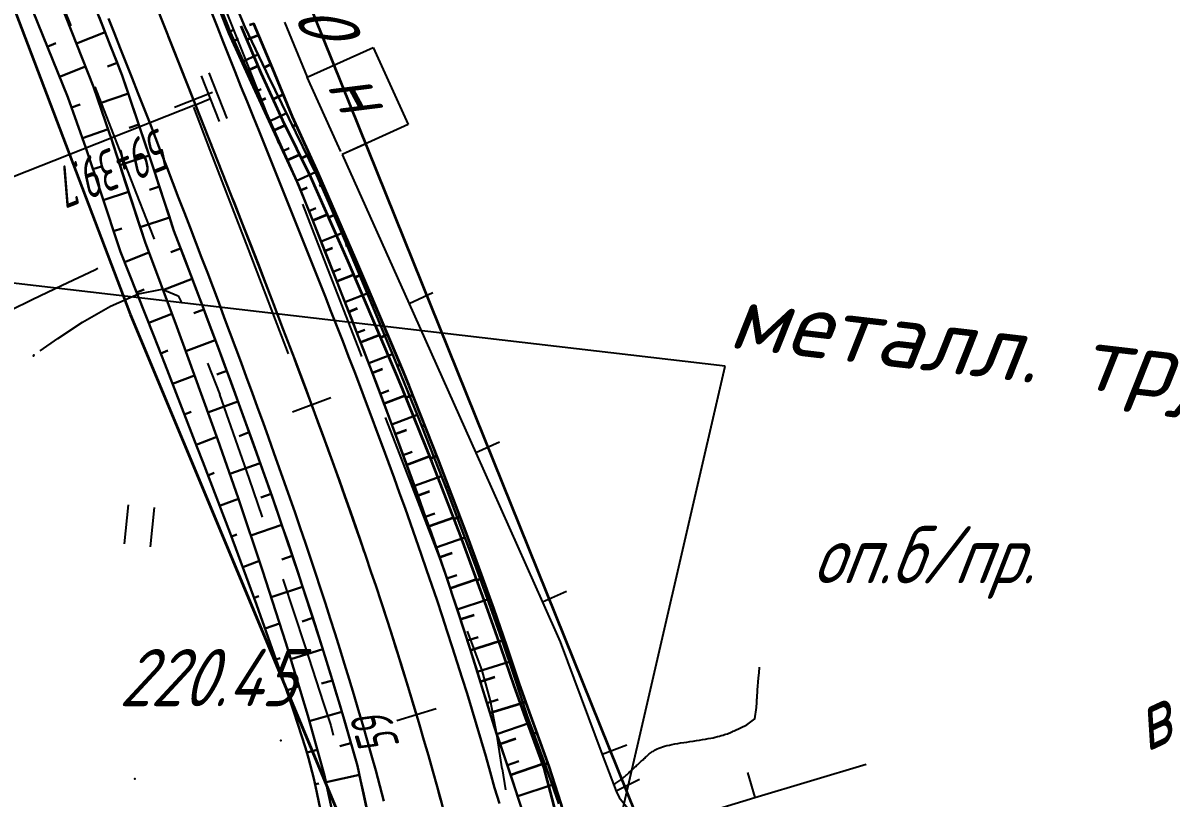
# Model space of a CAD drawing. Header units: millimetres. Extents: x -698 to 8131, y -704 to 4503.
# Drawn here: x 4487.7 to 4557.9, y 2885.3 to 2932.7 of the extents above; entities that cross this region are included whole.
import ezdxf
from ezdxf import colors
from ezdxf.entities.mleader import LeaderData, LeaderLine
from ezdxf.math import Vec2, Vec3

# ---------------------------------------------------------------- set-up
doc = ezdxf.new("R2010")
doc.units = ezdxf.units.MM
for name, pattern in [('CONTI', [0]), ('DASHED', [0.75, 0.5, -0.25]), ('STROT', [1.7, 0.5, -1.2])]:
    doc.linetypes.add(name, pattern=pattern)
for name, color, linetype, lineweight in [('10', 1, 'Continuous', 35), ('КОПИЯ_ОСЬ_13_ОТКОСЫ', 7, 'Continuous', 30), ('ОСЬ_ВЕРХ_ПОКРЫТИЯ_ГРАНИЦЫ_ПОЛОС', 7, 'Continuous', 30), ('ОСЬ_ВЕРХ_ПОКРЫТИЯ_ОСЬ', 1, 'Continuous', 30), ('Ось_примыкания', 1, 'Continuous', 35)]:
    doc.layers.add(name, color=color, linetype=linetype, lineweight=lineweight)
for name, color, linetype in [('GOR_BDEFAULT', 212, 'CONTI'), ('NAD_MDEFAULT', 7, 'CONTI'), ('PI_OTDEFAULT', 172, 'CONTI'), ('PI_TTDEFAULT', 5, 'CONTI'), ('SIT_LDEFAULT', 7, 'CONTI'), ('ZAPSKDEFAULT', 7, 'CONTI'), ('Выноски', 250, 'Continuous'), ('ОСЬ_ВЕРХ_ПОКРЫТИЯ_ПИКЕТЫ', 1, 'Continuous'), ('ОСЬ_ВЕРХ_ПОКРЫТИЯ_РАЗБИВКА_КРИВ', 1, 'Continuous'), ('разметка', 7, 'Continuous')]:
    doc.layers.add(name, color=color, linetype=linetype)
doc.layers.add('видовое окно', color=132, linetype='CONTI', plot=False)
doc.styles.add('eskd', font='isocpeui.ttf', dxfattribs={"width": 1.2})
doc.styles.get("Standard").update_dxf_attribs({"font": 'isocpeui.ttf'})
doc.styles.add('ГОСТ', font='isocpeui.ttf', dxfattribs={"height": 4})

# ---------------------------------------------------------------- blocks, each defined once
blk = doc.blocks.new('BL_2011')
at = {"color": 0}
for p, q in [((0, 0), (0, 2.4)), ((1.6, 0), (1.6, 2.4))]:
    blk.add_line(p, q, dxfattribs=at)
blk = doc.blocks.new('*U49')
at = {"layer": 'КОПИЯ_ОСЬ_13_ОТКОСЫ'}
for points in [[(136.503, 274.568), (136.06, 276.717), (135.875, 277.578), (135.54, 278.824), (135.37, 279.447), (134.652, 281.644), (133.914, 283.834), (132.373, 288.209), (130.756, 292.575), (129.075, 296.934), (128.732, 297.806), (126.758, 302.932), (126.087, 304.642), (124.045, 309.778), (122.841, 313.402), (121.931, 316.127), (120.827, 319.239), (114.425, 334.988)], [(137.17, 274.748), (136.717, 276.903), (136.528, 277.766), (135.499, 281.418), (134.839, 283.644), (134.158, 285.864), (132.735, 290.302), (131.24, 294.734), (130, 298.277), (128.127, 303.456), (127.49, 305.183), (125.55, 310.369), (124.366, 314.005), (123.472, 316.737), (123.376, 317.022), (122.404, 319.863), (113.536, 342.272)], [(119.574, 322.32), (120.102, 322.535)], [(120.328, 320.468), (121.91, 321.111)], [(121.052, 318.604), (121.575, 318.79)], [(121.721, 316.719), (123.289, 317.276)], [(122.365, 314.826), (122.882, 314.998)], [(122.998, 312.929), (124.548, 313.444)], [(123.628, 311.031), (124.135, 311.199)], [(124.296, 309.146), (125.785, 309.738)], [(125.035, 307.288), (125.506, 307.475)], [(125.774, 305.429), (127.187, 305.991)], [(126.508, 303.569), (126.954, 303.744)], [(127.231, 301.704), (128.574, 302.221)], [(127.949, 299.838), (128.371, 300)], [(128.668, 297.971), (129.934, 298.459)], [(129.394, 296.107), (129.775, 296.255)], [(130.113, 294.241), (131.258, 294.683)], [(130.83, 292.374), (131.169, 292.5)], [(131.525, 290.499), (132.542, 290.875)], [(132.219, 288.623), (132.513, 288.732)], [(132.89, 286.739), (133.778, 287.052)], [(133.555, 284.853), (133.806, 284.941)], [(134.21, 282.963), (134.966, 283.219)], [(134.843, 281.066), (135.053, 281.135)], [(135.448, 279.16), (136.086, 279.335)], [(135.951, 277.225), (136.175, 277.273)]]:
    blk.add_lwpolyline(points, dxfattribs=at)

msp = doc.modelspace()

# ---------------------------------------------------------------- linework, layer by layer
for p, q in [((4499.18, 2924.902), (4498.185, 2927.544)), ((4501.517, 2918.862), (4499.18, 2924.902)), ((4503.973, 2912.45), (4501.517, 2918.862))]:
    msp.add_line(p, q)
at = {"layer": '10'}
for p, q in [((4472.373, 2972.494), (4494.293, 2914.884)), ((4472.373, 2972.494), (4494.293, 2914.884)), ((4525.233, 2884.294), (4503.593, 2937.964)), ((4525.233, 2884.294), (4503.593, 2937.964)), ((4494.293, 2914.884), (4506.803, 2884.844)), ((4494.293, 2914.884), (4507.267, 2883.73))]:
    msp.add_line(p, q, dxfattribs=at)
at = {"layer": 'GOR_BDEFAULT', "color": 212, "elevation": 220, "flags": 128}
msp.add_lwpolyline([(4523.869, 2886.06), (4523.919, 2886.16), (4524.289, 2886.41), (4524.329, 2886.44), (4524.369, 2886.47), (4524.409, 2886.51), (4524.459, 2886.55), (4524.509, 2886.59), (4524.549, 2886.63), (4524.599, 2886.68), (4524.659, 2886.72), (4524.709, 2886.77), (4524.759, 2886.82), (4524.809, 2886.87), (4524.869, 2886.92), (4524.919, 2886.97), (4524.979, 2887.02), (4525.039, 2887.07), (4525.089, 2887.12), (4525.149, 2887.18), (4525.199, 2887.23), (4525.259, 2887.28), (4525.319, 2887.33), (4525.369, 2887.38), (4525.429, 2887.44), (4525.479, 2887.49), (4525.539, 2887.54), (4525.589, 2887.59), (4525.649, 2887.64), (4525.699, 2887.69), (4525.759, 2887.74), (4525.809, 2887.79), (4525.869, 2887.84), (4525.919, 2887.89), (4525.969, 2887.94), (4526.029, 2887.99), (4526.089, 2888.03), (4526.149, 2888.08), (4526.209, 2888.13), (4526.279, 2888.17), (4526.349, 2888.22), (4526.439, 2888.26), (4526.519, 2888.3), (4526.619, 2888.34), (4526.729, 2888.38), (4526.839, 2888.42), (4526.969, 2888.46), (4527.109, 2888.5), (4527.259, 2888.53), (4527.419, 2888.57), (4527.589, 2888.6), (4527.769, 2888.63), (4527.949, 2888.66), (4528.139, 2888.69), (4528.329, 2888.72), (4528.519, 2888.75), (4528.719, 2888.78), (4528.909, 2888.81), (4529.099, 2888.84), (4529.279, 2888.87), (4529.459, 2888.9), (4529.629, 2888.93), (4529.789, 2888.95), (4529.939, 2888.98), (4530.069, 2889.01), (4530.199, 2889.05), (4530.319, 2889.08), (4530.429, 2889.11), (4530.539, 2889.14), (4530.629, 2889.17), (4530.719, 2889.2), (4530.809, 2889.23), (4530.889, 2889.26), (4530.959, 2889.29), (4531.029, 2889.32), (4531.099, 2889.35), (4531.159, 2889.38), (4531.219, 2889.41), (4531.999, 2889.78), (4532.489, 2890.13), (4532.589, 2890.83), (4532.589, 2890.89), (4532.589, 2890.96), (4532.599, 2891.03), (4532.599, 2891.11), (4532.599, 2891.2), (4532.609, 2891.31), (4532.619, 2891.43), (4532.629, 2891.57), (4532.639, 2891.74), (4532.649, 2891.92), (4532.669, 2892.14), (4532.689, 2892.38), (4532.719, 2892.65), (4532.749, 2892.96), (4532.779, 2893.3)], dxfattribs=at)
at = {"layer": 'PI_TTDEFAULT', "color": 5}
for p in [(4503.489, 2888.81, 220.448), (4494.579, 2886.47, 220.414)]:
    msp.add_point(p, dxfattribs=at)
at = {"layer": 'SIT_LDEFAULT', "color": 7}
for p, q in [((4489.679, 2934.96), (4490.649, 2932.5)), ((4501.519, 2930.03), (4499.859, 2934.23)), ((4503.719, 2932.73), (4505.109, 2929.37)), ((4505.109, 2929.37), (4509.139, 2931.19)), ((4509.139, 2931.19), (4511.279, 2926.47)), ((4502.909, 2926.5), (4501.519, 2930.03)), ((4506.939, 2925.31), (4505.109, 2929.37)), ((4492.119, 2928.79), (4493.129, 2926.22)), ((4503.369, 2925.34), (4502.909, 2926.5)), ((4511.279, 2926.47), (4507.249, 2924.65)), ((4493.119, 2926.22), (4494.499, 2922.68)), ((4507.169, 2924.83), (4506.939, 2925.31)), ((4508.709, 2925.3), (4507.249, 2924.65)), ((4507.249, 2924.65), (4511.339, 2915.52)), ((4494.499, 2922.68), (4495.449, 2920.24)), ((4506.279, 2917.92), (4504.849, 2921.61)), ((4495.449, 2920.24), (4495.749, 2919.46)), ((4508.339, 2912.61), (4506.269, 2917.92)), ((4492.119, 2917.58), (4490.119, 2916.63)), ((4492.309, 2917.67), (4492.119, 2917.58)), ((4490.119, 2916.63), (4488.299, 2915.76)), ((4493.089, 2915.37), (4494.789, 2916.12)), ((4494.789, 2916.12), (4496.239, 2916.41)), ((4496.239, 2916.41), (4497.219, 2916.01)), ((4497.219, 2916.01), (4497.439, 2915.55)), ((4512.799, 2916.18), (4511.339, 2915.52)), ((4488.299, 2915.76), (4486.959, 2915.11)), ((4491.369, 2914.39), (4493.089, 2915.37)), ((4511.339, 2915.52), (4515.419, 2906.4)), ((4489.859, 2913.4), (4491.369, 2914.39)), ((4488.789, 2912.64), (4489.859, 2913.4)), ((4508.459, 2912.29), (4508.339, 2912.61)), ((4499.019, 2911.88), (4499.759, 2909.96)), ((4499.749, 2909.96), (4501.539, 2904.86)), ((4510.659, 2906.63), (4509.909, 2908.56)), ((4516.879, 2907.05), (4515.419, 2906.4)), ((4512.899, 2900.82), (4510.659, 2906.63)), ((4515.419, 2906.4), (4519.509, 2897.27)), ((4501.539, 2904.86), (4502.349, 2902.46)), ((4513.499, 2899.22), (4512.889, 2900.82)), ((4503.629, 2898.67), (4504.969, 2894.6)), ((4520.969, 2897.92), (4519.509, 2897.27)), ((4519.509, 2897.27), (4520.589, 2894.85)), ((4515.809, 2893.09), (4514.919, 2895.49)), ((4520.589, 2894.85), (4523.159, 2887.96)), ((4504.969, 2894.6), (4506.109, 2891.08)), ((4516.329, 2891.23), (4515.809, 2893.09)), ((4516.709, 2889.19), (4516.329, 2891.23)), ((4506.109, 2891.08), (4506.549, 2889.73)), ((4506.549, 2889.73), (4506.699, 2889.14)), ((4517.039, 2887.09), (4516.709, 2889.19)), ((4524.659, 2888.52), (4523.159, 2887.96)), ((4523.159, 2887.96), (4523.999, 2885.72)), ((4517.259, 2885.79), (4517.049, 2887.09)), ((4532.489, 2885.32), (4539.289, 2887.37)), ((4525.439, 2886.42), (4523.999, 2885.72)), ((4532.029, 2886.85), (4532.489, 2885.32)), ((4523.999, 2885.72), (4524.189, 2885.33)), ((4524.189, 2885.33), (4525.829, 2883.32)), ((4525.829, 2883.31), (4532.489, 2885.32))]:
    msp.add_line(p, q, dxfattribs=at)
at = {"layer": 'видовое окно', "color": 5}
for p in [(4488.379, 2912.34, 221.313), (4488.399, 2912.37, 221.315)]:
    msp.add_point(p, dxfattribs=at)
at = {"layer": 'КОПИЯ_ОСЬ_13_ОТКОСЫ'}
for points in [[(4518.317, 2884.372), (4517.592, 2886.584), (4516.843, 2888.788), (4516.538, 2889.666), (4515.821, 2892.034), (4515.079, 2894.395), (4514.329, 2896.696), (4513.56, 2898.99), (4511.967, 2903.549), (4510.313, 2908.073), (4508.961, 2911.649), (4506.926, 2916.879), (4506.239, 2918.616), (4505.202, 2921.215), (4504.507, 2922.944), (4502.892, 2926.431), (4501.678, 2929.041), (4500.31, 2932.049), (4491.438, 2954.456)], [(4508.842, 2884.213), (4508.377, 2886.389), (4508.183, 2887.26), (4507.386, 2890.043), (4506.717, 2892.285), (4506.026, 2894.52), (4504.582, 2898.983), (4503.066, 2903.434), (4501.807, 2906.987), (4499.901, 2912.199), (4499.255, 2913.927), (4498.604, 2915.656), (4497.619, 2918.248), (4496.957, 2919.977), (4495.763, 2923.613), (4494.863, 2926.343), (4493.802, 2929.472), (4484.929, 2951.879)], [(4506.814, 2883.663), (4506.36, 2885.817), (4506.172, 2886.68), (4505.143, 2890.333), (4504.483, 2892.559), (4503.802, 2894.778), (4502.38, 2899.216), (4500.884, 2903.648), (4499.644, 2907.191), (4497.771, 2912.371), (4497.134, 2914.098), (4495.194, 2919.283), (4494.009, 2922.919), (4493.116, 2925.651), (4493.021, 2925.936), (4492.048, 2928.777), (4483.181, 2951.187)], [(4520.502, 2884.938), (4519.722, 2887.162), (4518.919, 2889.376), (4518.591, 2890.257), (4517.81, 2892.63), (4517.004, 2894.994), (4516.193, 2897.294), (4515.362, 2899.587), (4513.648, 2904.135), (4511.874, 2908.641), (4510.43, 2912.197), (4508.261, 2917.393), (4507.529, 2919.116), (4506.426, 2921.694), (4505.688, 2923.408), (4503.995, 2926.868), (4502.724, 2929.455), (4502.593, 2929.726), (4501.303, 2932.442), (4494.74, 2948.127)], [(4492.756, 2932.114), (4491.003, 2931.42)], [(4500.281, 2932.121), (4500.622, 2932.256)], [(4501.106, 2930.299), (4502.105, 2930.754)], [(4493.492, 2930.255), (4492.909, 2930.024)], [(4501.939, 2928.481), (4502.295, 2928.646)], [(4494.173, 2928.375), (4492.393, 2927.771)], [(4502.782, 2926.667), (4503.85, 2927.163)], [(4494.816, 2926.481), (4494.223, 2926.28)], [(4503.623, 2924.853), (4504.005, 2925.029)], [(4495.444, 2924.582), (4493.658, 2923.993)], [(4504.464, 2923.038), (4505.609, 2923.569)], [(4496.069, 2922.682), (4495.47, 2922.486)], [(4496.693, 2920.782), (4494.898, 2920.193)], [(4505.214, 2921.184), (4505.636, 2921.353)], [(4505.956, 2919.327), (4507.223, 2919.832)], [(4497.369, 2918.9), (4496.773, 2918.672)], [(4506.693, 2917.468), (4507.147, 2917.647)], [(4498.081, 2917.031), (4496.291, 2916.351)], [(4507.422, 2915.605), (4508.786, 2916.135)], [(4498.79, 2915.161), (4498.187, 2914.934)], [(4508.147, 2913.741), (4508.632, 2913.93)], [(4499.493, 2913.289), (4497.682, 2912.612)], [(4508.872, 2911.877), (4510.327, 2912.443)], [(4500.188, 2911.414), (4499.576, 2911.19)], [(4509.581, 2910.007), (4510.099, 2910.203)], [(4500.875, 2909.535), (4499.039, 2908.864)], [(4510.289, 2908.136), (4511.841, 2908.723)], [(4501.562, 2907.657), (4500.943, 2907.43)], [(4510.976, 2906.258), (4511.526, 2906.46)], [(4502.237, 2905.774), (4500.371, 2905.114)], [(4511.663, 2904.38), (4513.314, 2904.984)], [(4502.904, 2903.889), (4502.275, 2903.666)], [(4512.335, 2902.496), (4512.919, 2902.7)], [(4503.555, 2901.998), (4501.659, 2901.352)], [(4512.995, 2900.608), (4514.746, 2901.22)], [(4504.2, 2900.105), (4503.56, 2899.887)], [(4513.652, 2898.719), (4514.269, 2898.928)], [(4504.833, 2898.208), (4502.903, 2897.583)], [(4514.287, 2896.823), (4516.142, 2897.437)], [(4505.449, 2896.305), (4504.799, 2896.095)], [(4514.909, 2894.922), (4515.559, 2895.132)], [(4506.064, 2894.402), (4504.109, 2893.789)], [(4515.515, 2893.016), (4517.472, 2893.629)], [(4506.654, 2892.491), (4505.992, 2892.289)], [(4516.105, 2891.105), (4516.788, 2891.313)], [(4507.23, 2890.575), (4505.24, 2889.986)], [(4516.701, 2889.196), (4518.724, 2889.901)], [(4507.784, 2888.654), (4507.114, 2888.462)], [(4517.351, 2887.305), (4518.054, 2887.542)], [(4508.302, 2886.723), (4506.262, 2886.269)], [(4517.982, 2885.407), (4520.098, 2886.099)]]:
    msp.add_lwpolyline(points, dxfattribs=at)
at = {"layer": 'ОСЬ_ВЕРХ_ПОКРЫТИЯ_ГРАНИЦЫ_ПОЛОС', "linetype": 'Continuous'}
for points in [[(4499.259, 2933.346), (4499.619, 2932.436), (4499.979, 2931.526), (4500.34, 2930.616), (4500.7, 2929.706), (4501.06, 2928.796), (4501.43, 2927.885), (4501.8, 2926.973), (4502.169, 2926.06), (4502.539, 2925.147), (4502.908, 2924.234), (4503.277, 2923.32), (4503.645, 2922.406), (4504.013, 2921.491), (4504.381, 2920.576), (4504.747, 2919.659), (4505.113, 2918.742), (4505.477, 2917.825), (4505.841, 2916.906), (4506.203, 2915.987), (4506.564, 2915.067), (4506.924, 2914.146), (4507.282, 2913.224), (4507.639, 2912.301), (4507.994, 2911.377), (4508.348, 2910.452), (4508.699, 2909.525), (4509.049, 2908.598), (4509.396, 2907.67), (4509.741, 2906.74), (4510.084, 2905.809), (4510.425, 2904.877), (4510.763, 2903.943), (4511.099, 2903.009), (4511.431, 2902.073), (4511.761, 2901.135), (4512.089, 2900.196), (4512.413, 2899.256), (4512.734, 2898.314), (4513.051, 2897.37), (4513.366, 2896.426), (4513.677, 2895.479), (4513.984, 2894.531), (4514.288, 2893.582), (4514.588, 2892.631), (4514.884, 2891.678), (4515.177, 2890.723), (4515.465, 2889.767), (4515.748, 2888.81), (4516.028, 2887.85), (4516.303, 2886.889), (4516.574, 2885.926), (4516.88, 2884.96)], [(4499.831, 2933.573), (4500.198, 2932.666), (4500.428, 2932.096)], [(4508.752, 2884.647), (4508.566, 2885.518), (4508.376, 2886.389), (4508.183, 2887.26), (4507.925, 2888.177), (4507.663, 2889.094), (4507.396, 2890.009), (4507.126, 2890.925), (4506.852, 2891.84), (4506.574, 2892.754), (4506.293, 2893.667), (4506.008, 2894.58), (4505.719, 2895.492), (4505.427, 2896.404), (4505.132, 2897.315), (4504.833, 2898.225), (4504.531, 2899.135), (4504.227, 2900.045), (4503.919, 2900.954), (4503.609, 2901.862), (4503.296, 2902.771), (4502.98, 2903.678), (4502.662, 2904.586), (4502.341, 2905.493), (4502.018, 2906.399), (4501.693, 2907.305), (4501.366, 2908.211), (4501.036, 2909.117), (4500.705, 2910.023), (4500.371, 2910.928), (4500.036, 2911.833), (4499.7, 2912.738), (4499.361, 2913.643), (4499.022, 2914.548), (4498.681, 2915.453), (4498.338, 2916.357), (4497.994, 2917.262), (4497.65, 2918.167), (4497.304, 2919.072), (4496.957, 2919.977), (4496.66, 2920.885), (4496.362, 2921.794), (4496.063, 2922.703), (4495.763, 2923.613), (4495.464, 2924.522), (4495.164, 2925.432), (4494.863, 2926.343), (4494.598, 2927.125), (4494.332, 2927.907), (4494.067, 2928.689), (4493.802, 2929.472), (4493.447, 2930.368), (4493.092, 2931.264), (4492.737, 2932.161), (4492.382, 2933.057)], [(4492.96, 2932.956), (4493.32, 2932.047), (4493.68, 2931.137), (4494.04, 2930.227), (4494.401, 2929.317), (4494.761, 2928.407), (4495.121, 2927.497), (4495.481, 2926.587), (4495.836, 2925.67), (4496.19, 2924.753), (4496.544, 2923.836), (4496.897, 2922.919), (4497.25, 2922.003), (4497.603, 2921.086), (4497.954, 2920.17), (4498.305, 2919.254), (4498.655, 2918.337), (4499.004, 2917.421), (4499.352, 2916.505), (4499.698, 2915.588), (4500.043, 2914.671), (4500.387, 2913.755), (4500.73, 2912.838), (4501.07, 2911.921), (4501.409, 2911.003), (4501.747, 2910.085), (4502.082, 2909.167), (4502.415, 2908.249), (4502.747, 2907.33), (4503.076, 2906.411), (4503.402, 2905.491), (4503.727, 2904.571), (4504.049, 2903.651), (4504.368, 2902.73), (4504.685, 2901.808), (4504.998, 2900.886), (4505.309, 2899.963), (4505.617, 2899.04), (4505.922, 2898.116), (4506.223, 2897.191), (4506.522, 2896.266), (4506.816, 2895.34), (4507.108, 2894.413), (4507.396, 2893.485), (4507.68, 2892.557), (4507.96, 2891.628), (4508.236, 2890.699), (4508.508, 2889.768), (4508.777, 2888.837), (4509.041, 2887.905), (4509.3, 2886.972), (4509.556, 2886.038), (4509.806, 2885.104)], [(4518.317, 2884.372), (4517.996, 2885.353), (4517.702, 2886.248), (4517.396, 2887.162), (4517.06, 2888.152), (4516.735, 2889.101), (4516.423, 2890.054), (4516.133, 2891.014), (4515.84, 2891.973), (4515.543, 2892.929), (4515.241, 2893.884), (4514.936, 2894.838), (4514.628, 2895.79), (4514.315, 2896.74), (4514, 2897.688), (4513.681, 2898.635), (4513.359, 2899.58), (4513.033, 2900.524), (4512.705, 2901.466), (4512.374, 2902.406), (4512.04, 2903.345), (4511.704, 2904.283), (4511.365, 2905.219), (4511.023, 2906.154), (4510.679, 2907.087), (4510.333, 2908.019), (4509.985, 2908.95), (4509.634, 2909.879), (4509.282, 2910.807), (4508.928, 2911.734), (4508.572, 2912.66), (4508.215, 2913.585), (4507.856, 2914.509), (4507.495, 2915.431), (4507.134, 2916.353), (4506.771, 2917.274), (4506.407, 2918.193), (4506.042, 2919.112), (4505.676, 2920.03), (4505.309, 2920.947), (4504.941, 2921.863), (4504.573, 2922.779), (4500.428, 2932.096)]]:
    msp.add_lwpolyline(points, dxfattribs=at)
at = {"layer": 'ОСЬ_ВЕРХ_ПОКРЫТИЯ_ОСЬ'}
msp.add_lwpolyline([(4513.314, 2885.044), (4513.055, 2885.994), (4512.793, 2886.941), (4512.525, 2887.888), (4512.253, 2888.833), (4511.977, 2889.777), (4511.697, 2890.72), (4511.413, 2891.662), (4511.125, 2892.602), (4510.833, 2893.542), (4510.537, 2894.48), (4510.238, 2895.417), (4509.935, 2896.352), (4509.629, 2897.287), (4509.319, 2898.221), (4509.006, 2899.153), (4508.69, 2900.085), (4508.371, 2901.015), (4508.049, 2901.945), (4507.725, 2902.873), (4507.397, 2903.801), (4507.067, 2904.727), (4506.735, 2905.653), (4506.4, 2906.578), (4506.063, 2907.502), (4505.724, 2908.425), (4505.383, 2909.348), (4505.039, 2910.269), (4504.347, 2912.111), (4503.648, 2913.95), (4502.943, 2915.786), (4502.233, 2917.621), (4501.519, 2919.454), (4500.441, 2922.201), (4498.272, 2927.689), (4498.272, 2927.689), (4488.197, 2953.133)], dxfattribs=at)
at = {"layer": 'ОСЬ_ВЕРХ_ПОКРЫТИЯ_ПИКЕТЫ'}
for p, q in [((4499.323, 2928.431), (4496.998, 2927.511)), ((4506.563, 2909.759), (4504.219, 2908.889)), ((4512.996, 2890.739), (4510.6, 2890.025)), ((4512.996, 2890.739), (4510.6, 2890.025))]:
    msp.add_line(p, q, dxfattribs=at)
at = {"layer": 'ОСЬ_ВЕРХ_ПОКРЫТИЯ_РАЗБИВКА_КРИВ'}
for p, q in [((4499.754, 2926.663), (4498.649, 2929.452)), ((4500.219, 2926.847), (4499.114, 2929.636)), ((4498.272, 2927.689), (4499.202, 2928.057)), ((4498.272, 2927.689), (4486.185, 2922.903))]:
    msp.add_line(p, q, dxfattribs=at)
at = {"layer": 'Ось_примыкания', "color": 0}
for p, q in [((4502.148, 2931.947), (4501.425, 2931.652)), ((4500.647, 2931.604), (4500.904, 2931.722)), ((4501.46, 2929.777), (4502.104, 2930.071)), ((4502.782, 2930.105), (4502.456, 2929.943)), ((4502.273, 2927.95), (4502.578, 2928.093)), ((4503.616, 2928.287), (4502.997, 2928.006)), ((4503.086, 2926.123), (4503.768, 2926.441)), ((4504.44, 2926.464), (4504.16, 2926.338)), ((4503.884, 2924.289), (4504.651, 2924.645)), ((4505.263, 2924.642), (4504.764, 2924.416)), ((4506.078, 2922.815), (4505.847, 2922.715)), ((4504.7, 2922.464), (4505.117, 2922.632)), ((4505.444, 2920.608), (4506.342, 2920.966)), ((4506.877, 2920.982), (4506.423, 2920.784)), ((4506.185, 2918.75), (4506.667, 2918.942)), ((4507.677, 2919.149), (4507.453, 2919.051)), ((4506.922, 2916.891), (4507.953, 2917.299)), ((4508.472, 2917.314), (4508.03, 2917.123)), ((4507.647, 2915.027), (4508.197, 2915.241)), ((4509.256, 2915.474), (4509.038, 2915.381)), ((4508.372, 2913.163), (4509.534, 2913.615)), ((4510.036, 2913.632), (4509.605, 2913.45)), ((4510.815, 2911.79), (4510.603, 2911.7)), ((4509.093, 2911.297), (4509.709, 2911.53)), ((4509.801, 2909.427), (4511.09, 2909.914)), ((4511.568, 2909.937), (4511.148, 2909.771)), ((4512.306, 2908.078), (4512.101, 2907.997)), ((4510.503, 2907.554), (4511.174, 2907.799)), ((4511.19, 2905.675), (4512.593, 2906.189)), ((4513.043, 2906.219), (4512.644, 2906.061)), ((4511.877, 2903.797), (4512.598, 2904.061)), ((4513.758, 2904.351), (4513.563, 2904.277)), ((4512.54, 2901.91), (4514.051, 2902.438)), ((4514.47, 2902.483), (4514.09, 2902.337)), ((4515.173, 2900.61), (4514.986, 2900.541)), ((4513.2, 2900.022), (4513.982, 2900.296)), ((4513.848, 2898.13), (4515.469, 2898.674)), ((4515.859, 2898.731), (4515.495, 2898.601)), ((4516.533, 2896.848), (4516.356, 2896.787)), ((4514.48, 2896.233), (4515.32, 2896.506)), ((4515.099, 2894.331), (4516.832, 2894.876)), ((4517.189, 2894.959), (4516.845, 2894.84)), ((4515.699, 2892.423), (4516.592, 2892.704)), ((4517.83, 2893.065), (4517.663, 2893.008)), ((4516.282, 2890.51), (4518.156, 2891.077)), ((4518.487, 2891.176), (4518.162, 2891.06)), ((4519.168, 2889.295), (4519.009, 2889.238)), ((4516.904, 2888.61), (4517.862, 2888.935)), ((4517.548, 2886.716), (4519.503, 2887.38)), ((4519.846, 2887.413), (4519.532, 2887.3)), ((4520.459, 2885.509), (4520.304, 2885.455))]:
    msp.add_line(p, q, dxfattribs=at)
for points in [[(4521.451, 2881.917), (4520.642, 2884.932), (4519.917, 2887.214), (4519.119, 2889.433), (4518.793, 2890.315), (4518.101, 2892.259), (4517.321, 2894.578), (4516.519, 2896.889), (4515.697, 2899.183), (4514.856, 2901.47), (4513.127, 2906.007), (4511.343, 2910.504), (4510.98, 2911.399), (4508.784, 2916.59), (4508.042, 2918.312), (4505.8, 2923.452), (4504.218, 2926.956), (4502.999, 2929.927), (4501.855, 2932.641), (4501.573, 2932.555)], [(4520.963, 2881.485), (4520.194, 2884.872), (4519.595, 2887.127), (4518.791, 2889.34), (4518.464, 2890.22), (4517.767, 2892.16), (4516.975, 2894.471), (4516.161, 2896.774), (4515.328, 2899.061), (4514.476, 2901.341), (4512.724, 2905.864), (4510.916, 2910.347), (4510.549, 2911.239), (4508.336, 2916.419), (4507.589, 2918.136), (4505.329, 2923.267), (4503.63, 2926.723), (4502.424, 2929.343), (4502.301, 2929.613), (4501.066, 2932.488)]]:
    msp.add_lwpolyline(points, dxfattribs=at)
at = {"layer": 'разметка', "linetype": 'DASHED', "lineweight": 30, "ltscale": 14}
msp.add_lwpolyline([(4511.805, 2890.359, 0.014728), (4506.757, 2905.591, 0.008075), (4499.19, 2925.365), (4494.486, 2937.25)], format="xyb", dxfattribs=at)
at = {"layer": 'разметка', "linetype": 'STROT', "lineweight": 30, "ltscale": 7}
msp.add_lwpolyline([(4514.022, 2882.371, 0.009227), (4511.804, 2890.359)], format="xyb", dxfattribs=at)

# ---------------------------------------------------------------- block references
at = {"layer": 'ZAPSKDEFAULT', "color": 7, "rotation": 354.0000000000001}
msp.add_blockref('BL_2011', (4493.929, 2900.83), dxfattribs=at)
at = {"layer": 'КОПИЯ_ОСЬ_13_ОТКОСЫ'}
msp.add_blockref('*U49', (4369.644, 2608.914), dxfattribs=at)

# ---------------------------------------------------------------- texts
at = {"layer": 'NAD_MDEFAULT', "color": 7, "style": 'eskd', "oblique": 10, "width": 0.8}
for s, rotation, p in [('н', 298.48749, (4506.265, 2928.856)), ('в улицу', 25, (4556.427, 2888.069))]:
    msp.add_text(s, height=3.5, rotation=rotation, dxfattribs=at).set_placement(p)
msp.add_text('оп.б/пр.', height=3.5, dxfattribs=at).set_placement((4535.986, 2898.422))
at = {"layer": 'PI_OTDEFAULT', "color": 172, "style": 'eskd', "oblique": 10, "width": 0.8}
msp.add_text('221.70', height=3.5, rotation=288, dxfattribs=at).set_placement((4501.812, 2940.998))
msp.add_text('220.45', height=3.5, dxfattribs=at).set_placement((4493.589, 2890.91))
at = {"layer": 'ОСЬ_ВЕРХ_ПОКРЫТИЯ_ПИКЕТЫ', "width": 0.6}
msp.add_text('59', height=2.5, rotation=106.58486, dxfattribs=at).set_placement((4510.789, 2888.516))
at = {"layer": 'ОСЬ_ВЕРХ_ПОКРЫТИЯ_РАЗБИВКА_КРИВ', "width": 0.6}
msp.add_text('59+39.7', height=2.5, rotation=201.60099, dxfattribs=at).set_placement((4496.131, 2926.304))

# ---------------------------------------------------------------- leaders
at = {"layer": 'Выноски', "linetype": 'Continuous'}
ml = msp.add_multileader_mtext('Standard', dxfattribs=at)
ml.set_content('металл. труба, {\\Fgost|c204;%%C} 0,5м, L-15,0м', color=256, style='ГОСТ')
ml.set_leader_properties()
ml.build(insert=Vec2(0, 0))
ml.multileader.update_dxf_attribs({"text_left_attachment_type": 5, "text_right_attachment_type": 5, "dogleg_length": 0, "arrow_head_size": 0.18})
ctx = ml.context
ctx.base_point, ctx.arrow_head_size, ctx.landing_gap_size, ctx.plane_origin, ctx.plane_x_axis, ctx.plane_y_axis = Vec3(4530.664, 2911.707), 0.18, 0, Vec3(4615.684, 2849.391), Vec3(0.99329, -0.11565), Vec3(0.11565, 0.99329)
ctx.left_attachment, ctx.right_attachment = 5, 5
notes = []
notes.append((ctx, [(1, (1, 1, 0), (4530.664, 2911.707), (0.99329, -0.11565), 0, [(0, [(4522.146, 2874.846)], 0, [])])]))
ctx.mtext.insert, ctx.mtext.text_direction, ctx.mtext.rotation, ctx.mtext.flow_direction = Vec3(4531.259, 2916.819), Vec3(0.99329, -0.11565), 6.167276, 5
for ctx, leaders in notes:
    for number, flags, end, landing, length, lines in leaders:
        leader = LeaderData()
        leader.index, (leader.has_last_leader_line, leader.has_dogleg_vector, leader.attachment_direction) = number, flags
        leader.last_leader_point, leader.dogleg_vector, leader.dogleg_length = Vec3(end), Vec3(landing), length
        for number, points, colour, breaks in lines:
            line = LeaderLine()
            line.index, line.vertices, line.color, line.breaks = number, Vec3.list(points), colors.encode_raw_color(colour), breaks
            leader.lines.append(line)
        ctx.leaders.append(leader)

doc.saveas('drawing.dxf')
